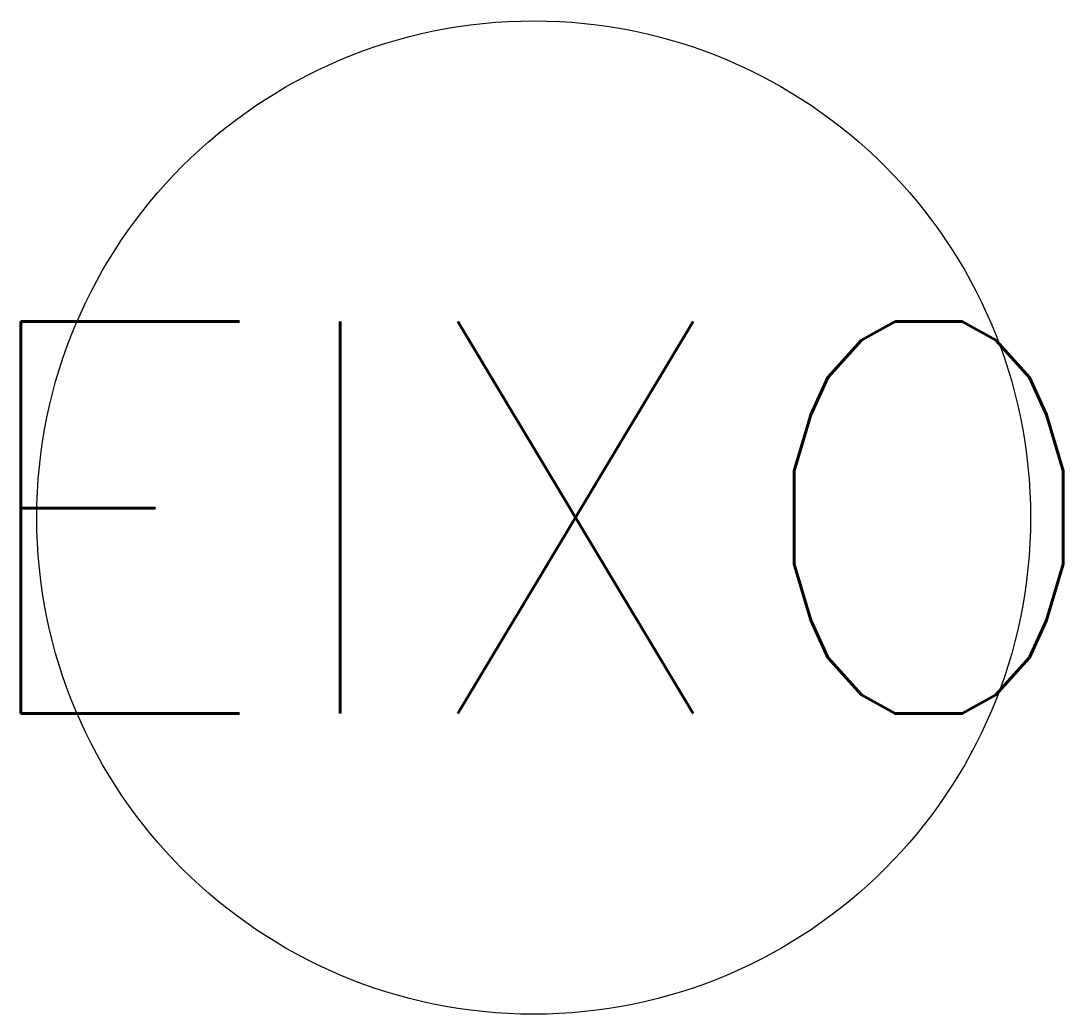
# Model space of a CAD drawing. Header units: millimetres. Extents: x 5.033 to 5.83, y 2.965 to 3.725.
import ezdxf
from ezdxf.enums import TextEntityAlignment as Align

# ---------------------------------------------------------------- set-up
doc = ezdxf.new("R2010")
doc.units = ezdxf.units.MM
doc.header["$LTSCALE"] = 10
doc.styles.add('r120', font='romans.shx')

msp = doc.modelspace()

# ---------------------------------------------------------------- linework, layer by layer
at = {"linetype": 'Continuous'}
msp.add_circle((5.42509, 3.34531), 0.38, dxfattribs=at)

# ---------------------------------------------------------------- texts
at = {"color": 4, "linetype": 'Continuous', "style": 'r120'}
msp.add_attdef('EIXO', text='', height=0.3, dxfattribs=at).set_placement((5.42505, 3.34532), align=Align.MIDDLE)

doc.saveas('drawing.dxf')
